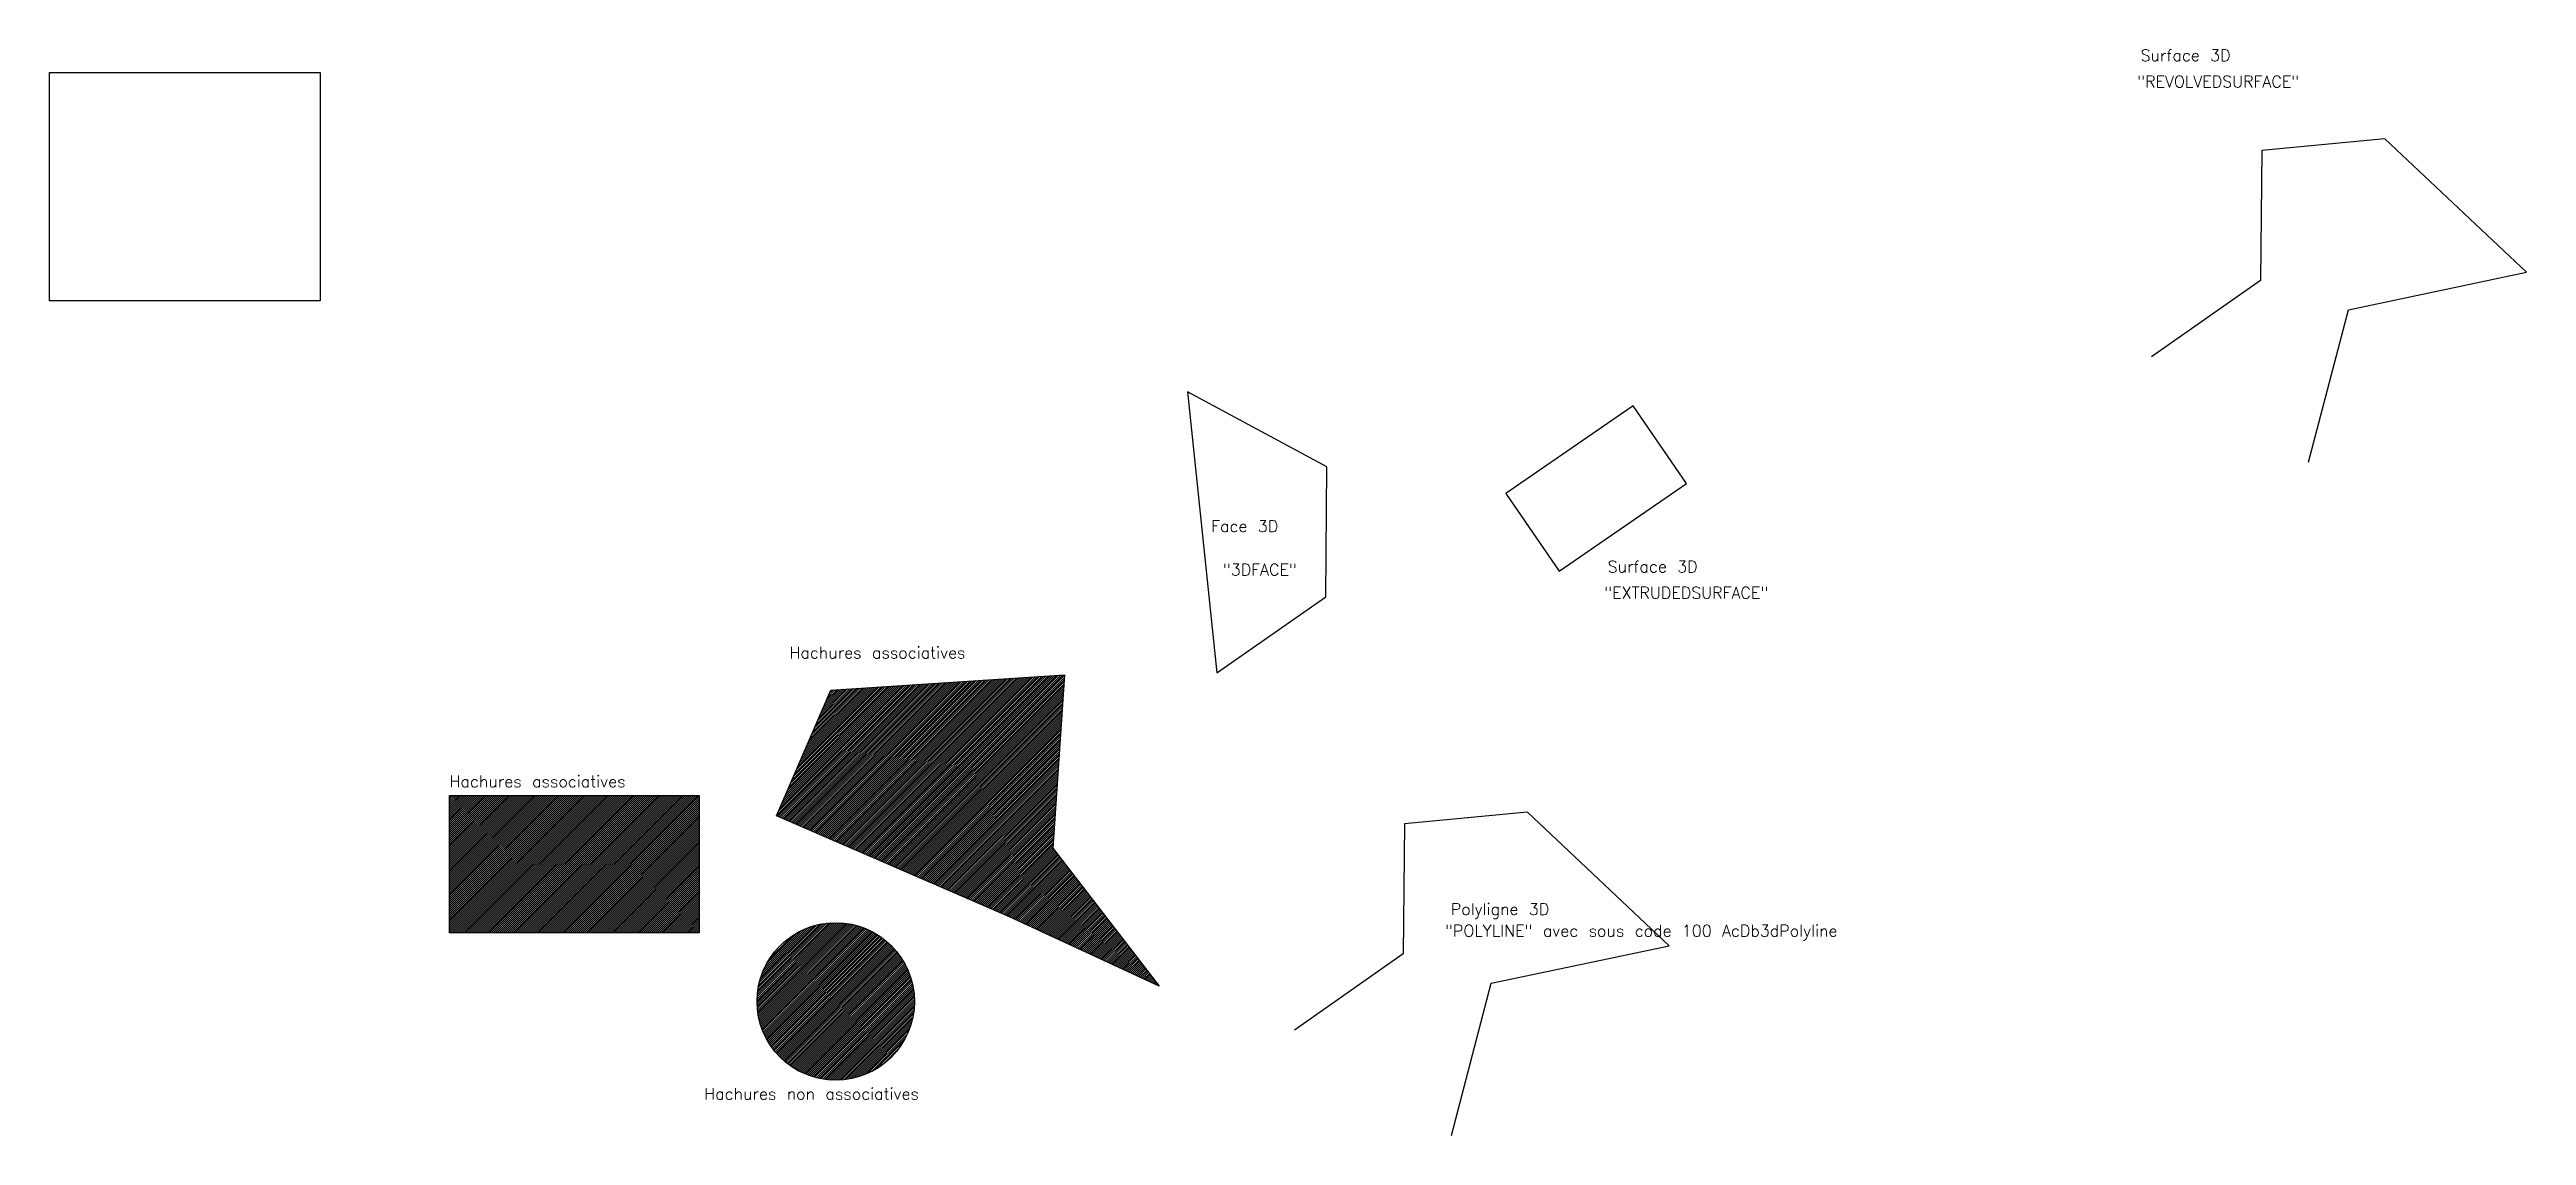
# Model space of a CAD drawing. Extents: x -895 to 4740, y -369 to 2101.
import ezdxf

# ---------------------------------------------------------------- set-up
doc = ezdxf.new("R2010")
doc.units = 0
doc.header["$LTSCALE"] = 0.001
doc.styles.get("Standard").update_dxf_attribs({"font": 'txt.shx'})
picture_1 = doc.add_image_def('image1.jpg', size_in_pixel=(777, 656))

msp = doc.modelspace()

# ---------------------------------------------------------------- hatches: boundary and pattern name
h = msp.add_hatch()
h.set_pattern_fill('ANSI31', color=256)
h.paths.add_polyline_path([(758.7, 358.2), (882.2, 644.2), (1413.7, 678.6), (1387.2, 284.8), (1629.5, -29.3), (1288.7, 128.5)])
h = msp.add_hatch()
h.set_pattern_fill('ANSI31', color=256)
h.paths.add_polyline_path([(14.9, 404.6), (583, 404.6), (583, 91.9), (14.9, 91.9)])
h = msp.add_hatch()
h.set_pattern_fill('ANSI31', color=256)
edge = h.paths.add_edge_path()
edge.add_arc((893.5, -64.1), 179.1, 0, 360)

# ---------------------------------------------------------------- linework, layer by layer
for points in [[(2539.9, 914.8), (2829.6, 1114.5), (2708, 1290.9), (2418.4, 1091.2)], [(14.9, 404.6), (583, 404.6), (583, 91.9), (14.9, 91.9)]]:
    msp.add_lwpolyline(points, close=True)
at = {"flags": 128}
msp.add_lwpolyline([(758.7, 358.2), (882.2, 644.2), (1413.7, 678.6), (1387.2, 284.8), (1629.5, -29.3), (1288.7, 128.5)], close=True, dxfattribs=at)
for points in [[(4244.6, 1162.8, -24.4), (4335.2, 1509.2, -26.4), (4740.4, 1594.5, -28.4), (4417.8, 1898.2, -30.4), (4138, 1871.5, -32.4), (4135.3, 1575.8, -34.4), (3887.4, 1402.6, -44.4)], [(2294.2, -368.9, 10), (2384.9, -22.6, 8), (2790, 62.7, 6), (2467.5, 366.4, 4), (2187.6, 339.8, 2), (2184.9, 44.1, 0), (1937.1, -129.1, -10)]]:
    msp.add_polyline3d(points)
msp.add_circle((893.5, -64.1), 179.1)
msp.add_3dface([(1760.6, 683.3, -10), (2008.5, 856.5), (2011.2, 1152.2, 2), (1693.6, 1322.9)])

# ---------------------------------------------------------------- texts
for s, height, p in [('Surface 3D', 26.41, (3862.4, 2074.9)), ('"REVOLVEDSURFACE"', 26.405, (3854.6, 2015.3)), ('Face 3D', 26.41, (1747.6, 1003.8)), ('"3DFACE"', 26.41, (1774.3, 904.9)), ('Surface 3D', 26.41, (2649.8, 911.9)), ('"EXTRUDEDSURFACE"', 26.405, (2642, 852.4)), ('Hachures associatives', 26.405, (788.3, 716.1)), ('Hachures associatives', 26.405, (14.9, 423.2)), ('Polyligne 3D', 26.405, (2293, 132.6)), ('"POLYLINE" avec sous code 100 AcDb3dPolyline', 26.405, (2279.8, 83.5)), ('Hachures non associatives', 26.405, (594.4, -287.4))]:
    msp.add_text(s, height=height).set_placement(p)

# ---------------------------------------------------------------- pictures from other files: only their frames are drawn
image = msp.add_image(picture_1, insert=(-895.3, 1529.7), size_in_units=(615.5, 519.6))
image.dxf.flags = 7

doc.saveas('drawing.dxf')
